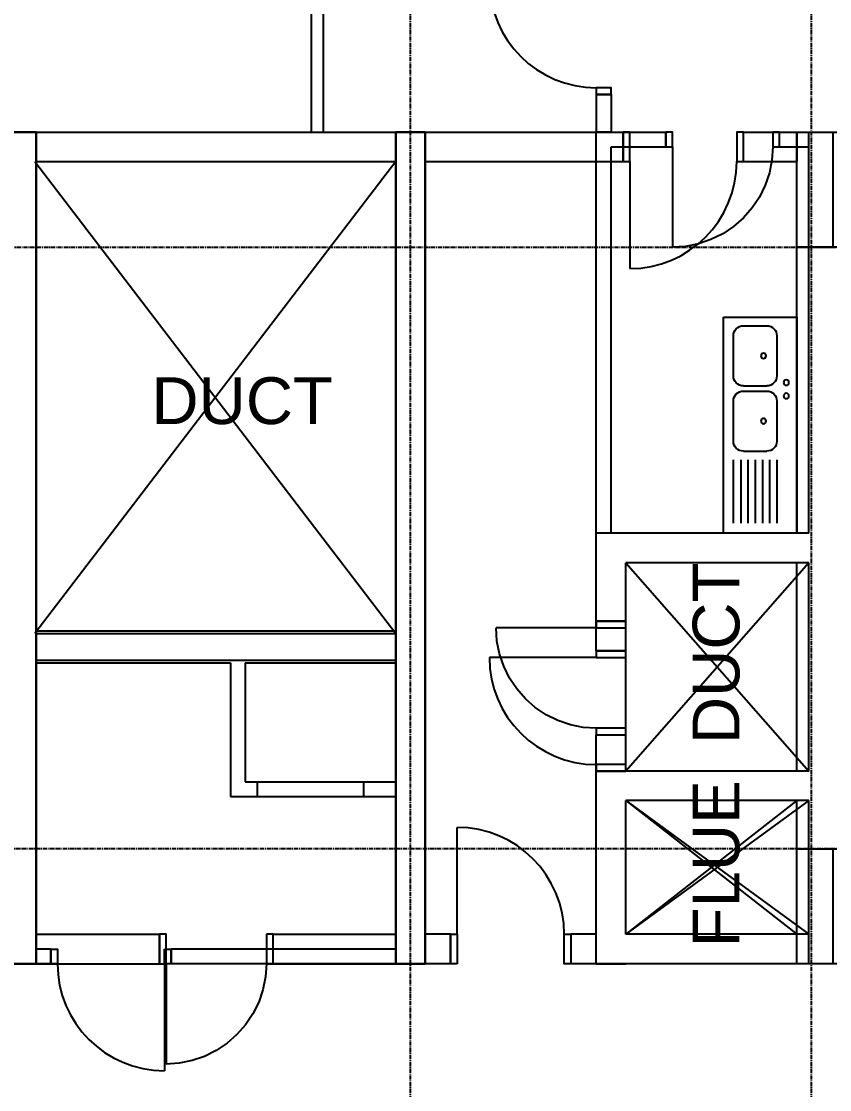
# Model space of a CAD drawing. Header units: millimetres. Extents: x -49883 to 71908, y -18440 to 67826.
# Drawn here: x -17443 to -11398, y -4026 to 3965 of the extents above; entities that cross this region are included whole.
import ezdxf

# ---------------------------------------------------------------- set-up
doc = ezdxf.new("R2010")
doc.units = ezdxf.units.MM
doc.linetypes.add('PCENTRE', pattern=[50.8, 31.75, -6.35, 6.35, -6.35])
doc.linetypes.add('PCENTRE2', pattern=[28.575, 19.05, -3.175, 3.175, -3.175])
for name, color, linetype in [('Boundaries_and_building_grids', 140, 'PCENTRE2'), ('Fourth Floor - Doors Windows and Openings', 1, 'Continuous'), ('Fourth Floor - Multi-View Blocks', 7, 'Continuous'), ('Fourth Floor - Structural Members', 5, 'Continuous'), ('Fourth Floor - Text and Leaders', 1, 'Continuous'), ('Fourth Floor - Walls', 3, 'Continuous'), ('Third Floor - Doors Windows and Openings', 1, 'Continuous'), ('Third Floor - Structural Members', 5, 'Continuous'), ('Third Floor - Walls', 3, 'Continuous')]:
    doc.layers.add(name, color=color, linetype=linetype)
doc.styles.add('Arial1', font='arial.ttf')

# ---------------------------------------------------------------- blocks, each defined once
blk = doc.blocks.new('sink4')
for p, q in [((0, 0), (-1617.9, 0)), ((-1617.9, 0), (-1617.9, -550)), ((0, -550), (0, 0)), ((-1067.9, -150), (-1542.9, -150)), ((-628.6, -150), (-928.6, -150)), ((-140.6, -150), (-440.6, -150)), ((-1067.9, -204), (-1542.9, -204)), ((-1003.6, -400), (-1003.6, -225)), ((-553.6, -400), (-553.6, -225)), ((-515.6, -400), (-515.6, -225)), ((-65.6, -400), (-65.6, -225)), ((-1067.9, -258), (-1542.9, -258)), ((-1067.9, -312), (-1542.9, -312)), ((-1067.9, -366), (-1542.9, -366)), ((-1067.9, -420), (-1542.9, -420)), ((-1542.9, -475), (-1067.9, -475)), ((-928.6, -475), (-628.6, -475)), ((-440.6, -475), (-140.6, -475)), ((-1617.9, -550), (0, -550))]:
    blk.add_line(p, q)
for centre in [(-590.3, -79.2), (-490.3, -79.2), (-778.6, -250), (-290.6, -250)]:
    blk.add_circle(centre, 20)
for centre, start, end in [((-928.6, -225), 90, 180), ((-628.6, -225), 0, 90), ((-440.6, -225), 90, 180), ((-140.6, -225), 0, 90), ((-928.6, -400), 180, 270), ((-628.6, -400), 270, 0), ((-440.6, -400), 180, 270), ((-140.6, -400), 270, 0)]:
    blk.add_arc(centre, 75, start, end)

msp = doc.modelspace()

# ---------------------------------------------------------------- linework, layer by layer
at = {"layer": 'Boundaries_and_building_grids', "color": 140, "linetype": 'PCENTRE', "lineweight": -3}
for p, q in [((-14532.8, -11774.3), (-14532.8, 60096.2)), ((-11532.8, -11774.3), (-11532.8, 60101.6)), ((-27282.8, 2275.7), (25217.2, 2275.7)), ((25217.2, -2224.3), (-27282.8, -2224.3))]:
    msp.add_line(p, q, dxfattribs=at)
at = {"layer": 'Fourth Floor - Doors Windows and Openings', "color": 1, "linetype": 'Continuous'}
for p, q in [((-12892.8, 2915.7, 13800), (-12892.8, 2115.7, 13800)), ((-13142.8, -794.3, 13800), (-13942.8, -794.3, 13800)), ((-14182.8, -2864.3, 13800), (-14182.8, -2064.3, 13800)), ((-16372.8, -3084.3, 13800), (-16372.8, -3884.3, 13800))]:
    msp.add_line(p, q, dxfattribs=at)
at = {"layer": 'Fourth Floor - Doors Windows and Openings', "color": 1, "linetype": 'Continuous', "elevation": 13800}
for points in [[(-13032.8, 3418.2), (-13032.8, 3468.2), (-13142.8, 3468.2), (-13142.8, 3418.2), (-13032.8, 3418.2)], [(-12892.8, 3135.7), (-12942.8, 3135.7), (-12942.8, 2915.7), (-12892.8, 2915.7), (-12892.8, 3135.7)], [(-12042.8, 3135.7), (-12092.8, 3135.7), (-12092.8, 2915.7), (-12042.8, 2915.7), (-12042.8, 3135.7)], [(-12922.8, -794.3), (-12922.8, -744.3), (-13142.8, -744.3), (-13142.8, -794.3), (-12922.8, -794.3)], [(-12922.8, -1644.3), (-12922.8, -1594.3), (-13142.8, -1594.3), (-13142.8, -1644.3), (-12922.8, -1644.3)], [(-14182.8, -3084.3), (-14232.8, -3084.3), (-14232.8, -2864.3), (-14182.8, -2864.3), (-14182.8, -3084.3)], [(-13332.8, -3084.3), (-13382.8, -3084.3), (-13382.8, -2864.3), (-13332.8, -2864.3), (-13332.8, -3084.3)], [(-17222.8, -2974.3), (-17172.8, -2974.3), (-17172.8, -3084.3), (-17222.8, -3084.3), (-17222.8, -2974.3)], [(-16372.8, -2974.3), (-16322.8, -2974.3), (-16322.8, -3084.3), (-16372.8, -3084.3), (-16372.8, -2974.3)]]:
    msp.add_lwpolyline(points, dxfattribs=at)
at = {"layer": 'Fourth Floor - Doors Windows and Openings', "color": 1, "linetype": 'Continuous'}
for centre, start, end in [((-13142.8, 4268.2, 13800), 180, 270), ((-12892.8, 2915.7, 13800), 270, 0), ((-13142.8, -794.3, 13800), 180, 270), ((-14182.8, -2864.3, 13800), 0, 90), ((-16372.8, -3084.3, 13800), 180, 270)]:
    msp.add_arc(centre, 800, start, end, dxfattribs=at)
at = {"layer": 'Fourth Floor - Structural Members', "color": 8, "linetype": 'Continuous'}
for p, q in [((-17342.8, 2915.7, 13800), (-14642.8, -614.3, 13800)), ((-14642.8, 2915.7, 13800), (-17342.8, -614.3, 13800)), ((-17342.8, 2915.7, 13800), (-14642.8, -614.3, 13800)), ((-14642.8, 2915.7, 13800), (-17342.8, -614.3, 13800)), ((-12922.8, -1864.3, 13800), (-11642.8, -2864.3, 13800)), ((-11642.8, -1864.3, 13800), (-12922.8, -2864.3, 13800))]:
    msp.add_line(p, q, dxfattribs=at)
at = {"layer": 'Fourth Floor - Structural Members', "color": 5, "linetype": 'Continuous'}
msp.add_line((-11642.8, -2224.3, 13800), (-11422.8, -2224.3, 13800), dxfattribs=at)
at = {"layer": 'Fourth Floor - Structural Members', "color": 5, "linetype": 'Continuous', "lineweight": -3, "elevation": 13800}
for points in [[(-17732.8, 3135.7), (-17732.8, -3084.3), (-17332.8, -3084.3), (-17332.8, 3135.7)], [(-14422.8, -3084.3), (-14422.8, 3135.7), (-14642.8, 3135.7), (-14642.8, -3084.3)], [(-11373.2, 3135.7), (-11373.2, 2275.7), (-11642.8, 2275.7), (-11642.8, 3135.7)], [(-11372.8, -2224.3), (-11372.8, -3084.3), (-11642.8, -3084.3), (-11642.8, -2224.3)]]:
    msp.add_lwpolyline(points, close=True, dxfattribs=at)
at = {"layer": 'Fourth Floor - Walls', "color": 2}
for p, q in [((-15275.9, 4710.7, 13800), (-15275.9, 3135.7, 13800)), ((-15185.9, 4620.7, 13800), (-15185.9, 3135.7, 13800))]:
    msp.add_line(p, q, dxfattribs=at)
at = {"layer": 'Fourth Floor - Walls', "color": 2, "linetype": 'Continuous'}
for p, q in [((-13032.8, 3418.2, 13800), (-13142.8, 3418.2, 13800)), ((-13142.8, 3418.2, 13800), (-13142.8, 3135.7, 13800)), ((-13032.8, 3418.2, 13800), (-13032.8, 3135.7, 13800)), ((-13032.8, 3135.7, 13800), (-13142.8, 3135.7, 13800)), ((-17332.8, -3084.3, 13800), (-17332.8, -2974.3, 13800)), ((-17222.8, -2974.3, 13800), (-17332.8, -2974.3, 13800)), ((-17222.8, -2974.3, 13800), (-17222.8, -3084.3, 13800)), ((-14642.8, -2974.3, 13800), (-16322.8, -2974.3, 13800)), ((-16322.8, -3084.3, 13800), (-16322.8, -2974.3, 13800)), ((-14642.8, -3084.3, 13800), (-14642.8, -2974.3, 13800)), ((-17222.8, -3084.3, 13800), (-17332.8, -3084.3, 13800)), ((-14642.8, -3084.3, 13800), (-16322.8, -3084.3, 13800))]:
    msp.add_line(p, q, dxfattribs=at)
at = {"layer": 'Fourth Floor - Walls', "color": 3, "linetype": 'Continuous'}
for p, q in [((-17332.8, 2915.7, 13800), (-17332.8, 3135.7, 13800)), ((-17332.8, 3135.7, 13800), (-14642.8, 3135.7, 13800)), ((-14642.8, 3135.7, 13800), (-14642.8, 2915.7, 13800)), ((-14422.8, 2915.7, 13800), (-14422.8, 3135.7, 13800)), ((-14422.8, 3135.7, 13800), (-12942.8, 3135.7, 13800)), ((-12942.8, 2915.7, 13800), (-12942.8, 3135.7, 13800)), ((-12042.8, 3135.7, 13800), (-11642.8, 3135.7, 13800)), ((-12042.8, 2915.7, 13800), (-12042.8, 3135.7, 13800)), ((-11642.8, 3135.7, 13800), (-11642.8, 2915.7, 13800)), ((-17332.8, 2915.7, 13800), (-14642.8, 2915.7, 13800)), ((-14422.8, 2915.7, 13800), (-12942.8, 2915.7, 13800)), ((-12042.8, 2915.7, 13800), (-11642.8, 2915.7, 13800)), ((-11642.8, 2275.7, 13800), (-11373.2, 2275.7, 13800)), ((-11642.8, 135.7, 13800), (-11642.8, 2275.7, 13800)), ((-13142.8, -744.3, 13800), (-13142.8, 135.7, 13800)), ((-11642.8, 135.7, 13800), (-13142.8, 135.7, 13800)), ((-12922.8, -744.3, 13800), (-12922.8, -84.3, 13800)), ((-11642.8, -84.3, 13800), (-12922.8, -84.3, 13800)), ((-11642.8, -1644.3, 13800), (-11642.8, -84.3, 13800)), ((-17332.8, -614.3, 13800), (-14642.8, -614.3, 13800)), ((-17332.8, -834.3, 13800), (-17332.8, -614.3, 13800)), ((-14642.8, -614.3, 13800), (-14642.8, -834.3, 13800)), ((-13142.8, -744.3, 13800), (-12922.8, -744.3, 13800)), ((-17332.8, -834.3, 13800), (-15879.3, -834.3, 13800)), ((-15879.3, -834.3, 13800), (-15879.3, -1834, 13800)), ((-15769.3, -834.3, 13800), (-15769.3, -1724, 13800)), ((-15769.3, -834.3, 13800), (-14642.8, -834.3, 13800)), ((-11642.8, -1644.3, 13800), (-13142.8, -1644.3, 13800)), ((-13142.8, -2864.3, 13800), (-13142.8, -1644.3, 13800)), ((-15769.3, -1724, 13800), (-14642.8, -1724, 13800)), ((-15677.4, -1834, 13800), (-15677.4, -1724, 13800)), ((-14881.8, -1834, 13800), (-14881.8, -1724, 13800)), ((-14642.8, -1834, 13800), (-14642.8, -1724, 13800)), ((-15879.3, -1834, 13800), (-14642.8, -1834, 13800)), ((-11642.8, -1864.3, 13800), (-12922.8, -1864.3, 13800)), ((-12922.8, -2864.3, 13800), (-12922.8, -1864.3, 13800)), ((-11642.8, -2224.3, 13800), (-11642.8, -1864.3, 13800)), ((-11642.8, -2224.3, 13800), (-11372.8, -2224.3, 13800)), ((-14232.8, -2864.3, 13800), (-14422.8, -2864.3, 13800)), ((-14422.8, -3084.3, 13800), (-14422.8, -2864.3, 13800)), ((-14232.8, -2864.3, 13800), (-14232.8, -3084.3, 13800)), ((-13142.8, -2864.3, 13800), (-13332.8, -2864.3, 13800)), ((-13332.8, -2864.3, 13800), (-13332.8, -3084.3, 13800)), ((-11642.8, -2864.3, 13800), (-12922.8, -2864.3, 13800)), ((-11642.8, -3084.3, 13800), (-11642.8, -2864.3, 13800)), ((-14232.8, -3084.3, 13800), (-14422.8, -3084.3, 13800)), ((-11642.8, -3084.3, 13800), (-13332.8, -3084.3, 13800)), ((-13142.8, -3084.3, 13800), (-12922.8, -3084.3, 13800))]:
    msp.add_line(p, q, dxfattribs=at)
at = {"layer": 'Third Floor - Doors Windows and Openings', "linetype": 'Continuous'}
for p, q in [((-12572.8, 3025.7, 10350), (-12572.8, 2275.7, 10350)), ((-13142.8, -572.4, 10350), (-13892.8, -572.4, 10350)), ((-16360.7, -3084.3, 10350), (-16360.7, -3834.3, 10350))]:
    msp.add_line(p, q, dxfattribs=at)
at = {"layer": 'Third Floor - Doors Windows and Openings'}
for p, q in [((-11822.8, 3025.7, 10350), (-11829.2, 2927.8, 10350)), ((-11829.2, 2927.8, 10350), (-11848.4, 2831.6, 10350)), ((-11848.4, 2831.6, 10350), (-11879.9, 2738.7, 10350)), ((-11879.9, 2738.7, 10350), (-11923.3, 2650.7, 10350)), ((-11923.3, 2650.7, 10350), (-11977.8, 2569.2, 10350)), ((-11977.8, 2569.2, 10350), (-12042.5, 2495.4, 10350)), ((-12042.5, 2495.4, 10350), (-12116.2, 2430.7, 10350)), ((-12116.2, 2430.7, 10350), (-12197.8, 2376.2, 10350)), ((-12285.8, 2332.8, 10350), (-12378.7, 2301.3, 10350)), ((-12197.8, 2376.2, 10350), (-12285.8, 2332.8, 10350)), ((-12474.9, 2282.1, 10350), (-12572.8, 2275.7, 10350)), ((-12378.7, 2301.3, 10350), (-12474.9, 2282.1, 10350)), ((-13886.4, -670.3, 10350), (-13892.8, -572.4, 10350)), ((-13867.2, -766.5, 10350), (-13886.4, -670.3, 10350)), ((-13835.7, -859.4, 10350), (-13867.2, -766.5, 10350)), ((-13792.3, -947.4, 10350), (-13835.7, -859.4, 10350)), ((-13737.8, -1029, 10350), (-13792.3, -947.4, 10350)), ((-13673.1, -1102.7, 10350), (-13737.8, -1029, 10350)), ((-13599.4, -1167.4, 10350), (-13673.1, -1102.7, 10350)), ((-13517.8, -1221.9, 10350), (-13599.4, -1167.4, 10350)), ((-13429.8, -1265.3, 10350), (-13517.8, -1221.9, 10350)), ((-13336.9, -1296.8, 10350), (-13429.8, -1265.3, 10350)), ((-13240.7, -1316, 10350), (-13336.9, -1296.8, 10350)), ((-13142.8, -1322.4, 10350), (-13240.7, -1316, 10350)), ((-15610.7, -3084.3, 10350), (-15617.2, -3182.2, 10350)), ((-15617.2, -3182.2, 10350), (-15636.3, -3278.4, 10350)), ((-15636.3, -3278.4, 10350), (-15667.8, -3371.3, 10350)), ((-15667.8, -3371.3, 10350), (-15711.2, -3459.3, 10350)), ((-15711.2, -3459.3, 10350), (-15765.7, -3540.8, 10350)), ((-15765.7, -3540.8, 10350), (-15830.4, -3614.6, 10350)), ((-15830.4, -3614.6, 10350), (-15904.2, -3679.3, 10350)), ((-15985.7, -3733.8, 10350), (-16073.7, -3777.2, 10350)), ((-15904.2, -3679.3, 10350), (-15985.7, -3733.8, 10350)), ((-16262.8, -3827.9, 10350), (-16360.7, -3834.3, 10350)), ((-16166.6, -3808.7, 10350), (-16262.8, -3827.9, 10350)), ((-16073.7, -3777.2, 10350), (-16166.6, -3808.7, 10350))]:
    msp.add_line(p, q, dxfattribs=at)
at = {"layer": 'Third Floor - Doors Windows and Openings', "linetype": 'Continuous', "elevation": 10350}
for points in [[(-12622.8, 3135.7), (-12622.8, 3025.7), (-12572.8, 3025.7), (-12572.8, 3135.7), (-12622.8, 3135.7)], [(-11822.8, 3135.7), (-11822.8, 3025.7), (-11772.8, 3025.7), (-11772.8, 3135.7), (-11822.8, 3135.7)], [(-12922.8, -522.4), (-13142.8, -522.4), (-13142.8, -572.4), (-12922.8, -572.4), (-12922.8, -522.4)], [(-12922.8, -1322.4), (-13142.8, -1322.4), (-13142.8, -1372.4), (-12922.8, -1372.4), (-12922.8, -1322.4)], [(-16410.7, -2864.3), (-16410.7, -3084.3), (-16360.7, -3084.3), (-16360.7, -2864.3), (-16410.7, -2864.3)], [(-15610.7, -2864.3), (-15610.7, -3084.3), (-15560.7, -3084.3), (-15560.7, -2864.3), (-15610.7, -2864.3)]]:
    msp.add_lwpolyline(points, dxfattribs=at)
at = {"layer": 'Third Floor - Structural Members', "color": 8, "linetype": 'Continuous'}
for p, q in [((-12922.8, -84.3, 10350), (-11552.8, -1644.3, 10350)), ((-11552.8, -84.3, 10350), (-12922.8, -1644.3, 10350)), ((-12922.8, -1644.3, 10350), (-12922.8, -84.3, 10350)), ((-12922.8, -1864.3, 10350), (-11552.8, -2864.3, 10350)), ((-11552.8, -1864.3, 10350), (-12922.8, -2864.3, 10350))]:
    msp.add_line(p, q, dxfattribs=at)
at = {"layer": 'Third Floor - Structural Members', "color": 5, "linetype": 'Continuous', "elevation": 10350}
for points in [[(-17732.8, -3084.3), (-17732.8, 3135.7), (-17332.8, 3135.7), (-17332.8, -3084.3)], [(-14422.8, 3135.7), (-14422.8, -3084.3), (-14642.8, -3084.3), (-14642.8, 3135.7)], [(-11332.8, 3135.7), (-11332.8, 2275.7), (-11552.8, 2275.7), (-11552.8, 3135.7)], [(-11552.8, -3084.3), (-11552.8, -2224.3), (-11332.8, -2224.3), (-11332.8, -3084.3)]]:
    msp.add_lwpolyline(points, close=True, dxfattribs=at)
at = {"layer": 'Third Floor - Walls', "color": 3, "linetype": 'Continuous'}
for p, q in [((-17332.8, 2915.7, 10350), (-17332.8, 3135.7, 10350)), ((-17332.8, 3135.7, 10350), (-14642.8, 3135.7, 10350)), ((-14642.8, 2915.7, 10350), (-14642.8, 3135.7, 10350)), ((-13142.8, -522.4, 10350), (-13142.8, 3135.7, 10350)), ((-13142.8, 3135.7, 10350), (-12622.8, 3135.7, 10350)), ((-12622.8, 3025.7, 10350), (-12622.8, 3135.7, 10350)), ((-11772.8, 3135.7, 10350), (-11552.8, 3135.7, 10350)), ((-11772.8, 3025.7, 10350), (-11772.8, 3135.7, 10350)), ((-11552.8, 3025.7, 10350), (-11552.8, 3135.7, 10350)), ((-13032.8, 135.7, 10350), (-13032.8, 3025.7, 10350)), ((-13032.8, 3025.7, 10350), (-12622.8, 3025.7, 10350)), ((-11772.8, 3025.7, 10350), (-11552.8, 3025.7, 10350)), ((-17332.8, 2915.7, 10350), (-14642.8, 2915.7, 10350)), ((-11332.8, 2275.7, 10350), (-11552.8, 2275.7, 10350)), ((-11552.8, 135.7, 10350), (-11552.8, 2275.7, 10350)), ((-11552.8, 135.7, 10350), (-13032.8, 135.7, 10350)), ((-11552.8, -84.3, 10350), (-12922.8, -84.3, 10350)), ((-12922.8, -522.4, 10350), (-12922.8, -84.3, 10350)), ((-11552.8, -1644.3, 10350), (-11552.8, -84.3, 10350)), ((-13142.8, -522.4, 10350), (-12922.8, -522.4, 10350)), ((-17332.8, -813.3, 10350), (-17332.8, -593.3, 10350)), ((-17332.8, -593.3, 10350), (-14642.8, -593.3, 10350)), ((-14642.8, -813.3, 10350), (-14642.8, -593.3, 10350)), ((-17332.8, -813.3, 10350), (-14642.8, -813.3, 10350)), ((-13142.8, -3084.3, 10350), (-13142.8, -1372.4, 10350)), ((-13142.8, -1372.4, 10350), (-12922.8, -1372.4, 10350)), ((-12922.8, -1644.3, 10350), (-12922.8, -1372.4, 10350)), ((-11552.8, -1644.3, 10350), (-12922.8, -1644.3, 10350)), ((-12922.8, -2864.3, 10350), (-12922.8, -1864.3, 10350)), ((-11552.8, -1864.3, 10350), (-12922.8, -1864.3, 10350)), ((-11552.8, -2224.3, 10350), (-11552.8, -1864.3, 10350)), ((-11552.8, -2224.3, 10350), (-11332.8, -2224.3, 10350)), ((-17332.8, -2864.3, 10350), (-16410.7, -2864.3, 10350)), ((-17332.8, -3084.3, 10350), (-17332.8, -2864.3, 10350)), ((-16410.7, -3084.3, 10350), (-16410.7, -2864.3, 10350)), ((-15560.7, -3084.3, 10350), (-15560.7, -2864.3, 10350)), ((-15560.7, -2864.3, 10350), (-14642.8, -2864.3, 10350)), ((-14642.8, -3084.3, 10350), (-14642.8, -2864.3, 10350)), ((-11552.8, -2864.3, 10350), (-12922.8, -2864.3, 10350)), ((-11552.8, -3084.3, 10350), (-11552.8, -2864.3, 10350)), ((-17332.8, -3084.3, 10350), (-16410.7, -3084.3, 10350)), ((-15560.7, -3084.3, 10350), (-14642.8, -3084.3, 10350)), ((-11552.8, -3084.3, 10350), (-13142.8, -3084.3, 10350))]:
    msp.add_line(p, q, dxfattribs=at)

# ---------------------------------------------------------------- block references
at = {"layer": 'Fourth Floor - Multi-View Blocks', "color": 1, "linetype": 'Continuous', "xscale": -1, "rotation": 270}
msp.add_blockref('sink4', (-11642.8, 1753.6, 13800), dxfattribs=at)

# ---------------------------------------------------------------- texts
at = {"layer": 'Fourth Floor - Text and Leaders', "color": 1, "linetype": 'Continuous', "insert": (-16470.3, 947.7, 13800), "char_height": 350, "attachment_point": 7, "style": 'Arial1'}
msp.add_mtext('DUCT', dxfattribs=at)
msp.add_mtext('DUCT', dxfattribs=at)
at = {"layer": 'Fourth Floor - Text and Leaders', "color": 1, "char_height": 350, "attachment_point": 7, "rotation": 90, "style": 'Arial1'}
for s, insert in [('DUCT', (-12067.4, -1441.1, 13800)), ('FLUE', (-12067.4, -2961.9, 13800))]:
    msp.add_mtext(s, dxfattribs=dict(at, insert=insert))

doc.saveas('drawing.dxf')
